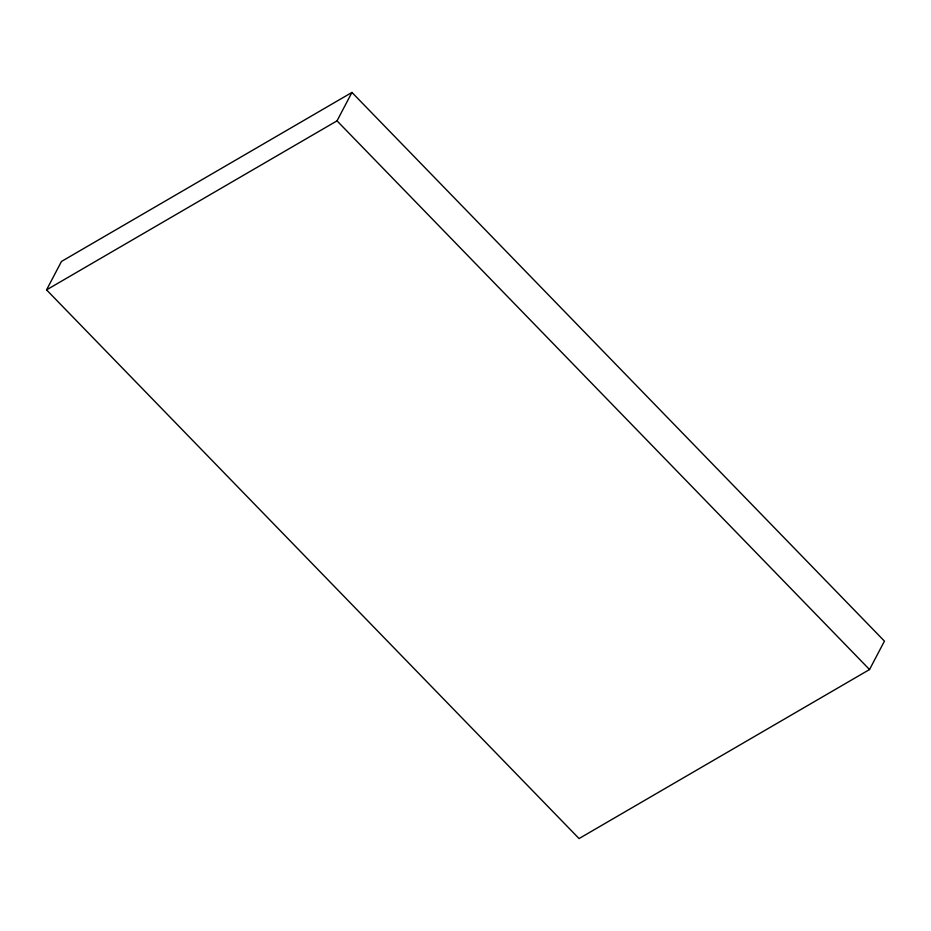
<?xml version="1.0" encoding="UTF-8"?>
<svg xmlns="http://www.w3.org/2000/svg" width="931" height="931" viewBox="0 0 931 931"><rect width="100%" height="100%" fill="white"/><g stroke="black" fill="none" stroke-linecap="round" stroke-linejoin="round"><path stroke-width="1.4" d="M46.55 289.878L61.469 261.46L351.941 92.437L884.45 641.122L869.531 669.54L579.059 838.563L46.55 289.878L337.022 120.855L351.941 92.437M337.022 120.855L869.531 669.54"/></g></svg>
